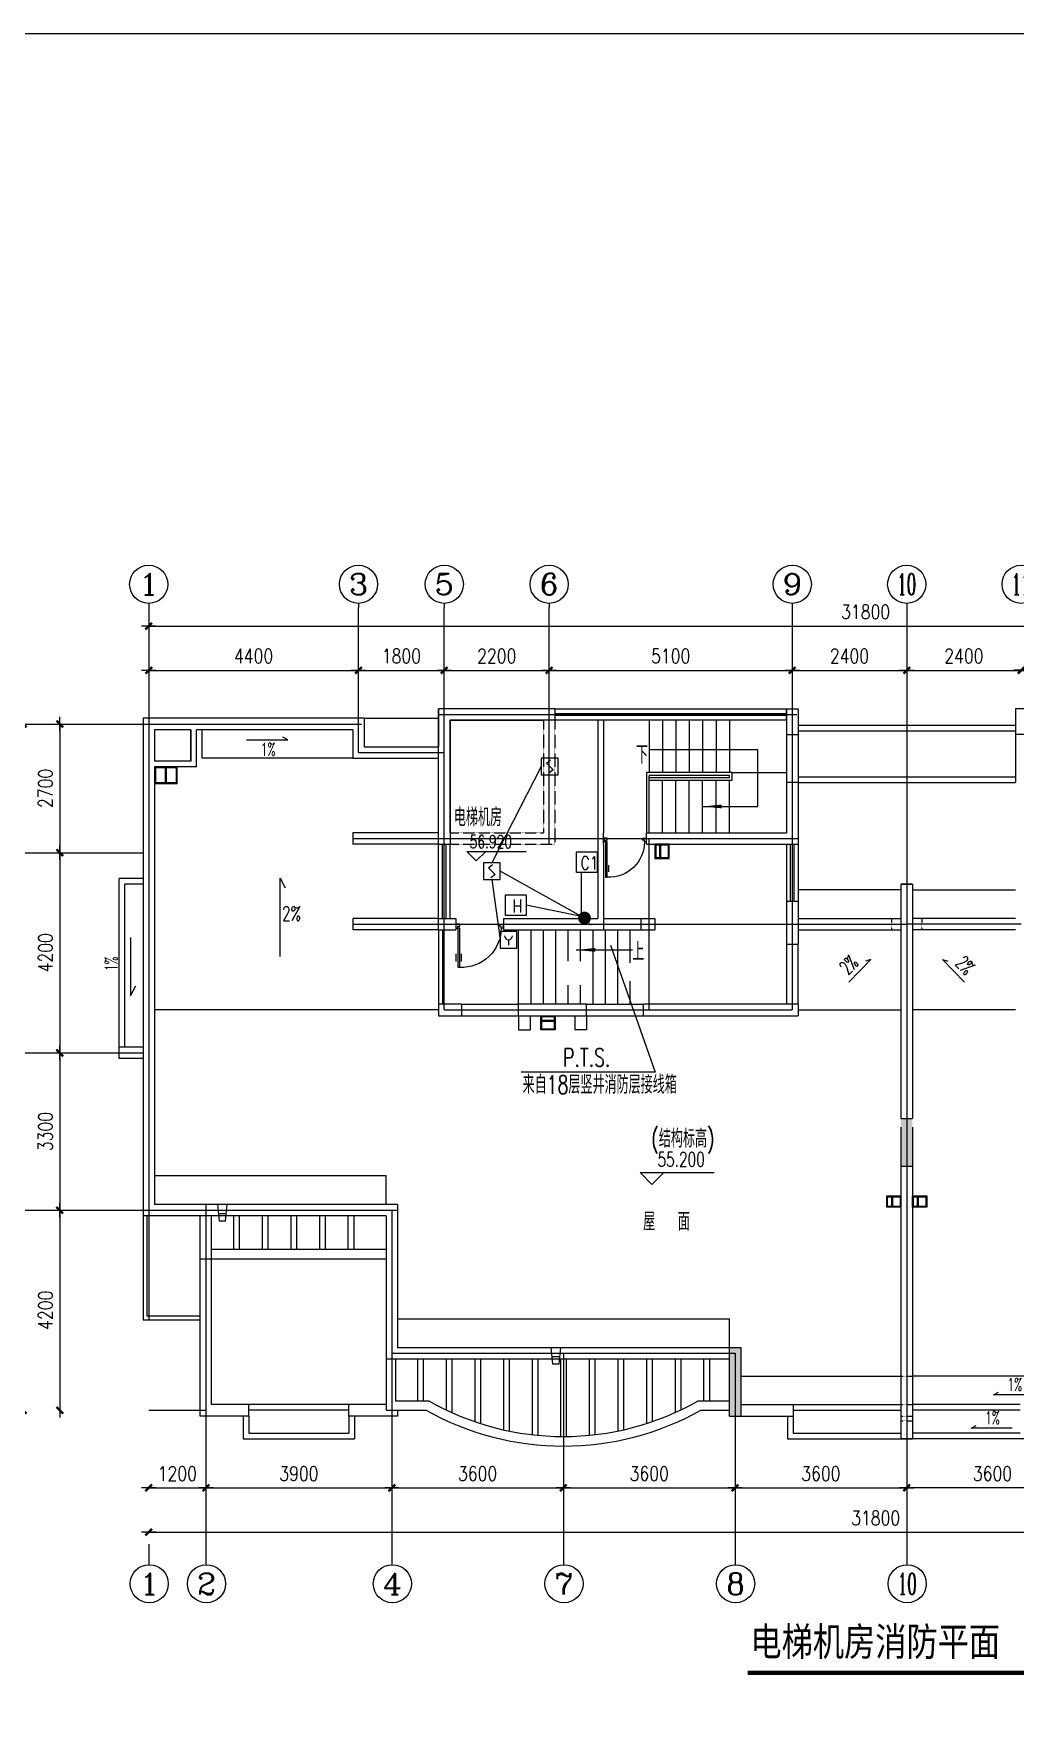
# Model space of a CAD drawing. Extents: x -170759 to 304867, y -311201 to 112352.
# Drawn here: x 200790 to 221385, y -50462 to -15197 of the extents above; entities that cross this region are included whole.
import ezdxf
from ezdxf.enums import TextEntityAlignment as Align

# ---------------------------------------------------------------- set-up
doc = ezdxf.new("R2010")
doc.units = 0
doc.linetypes.add('DASH', pattern=[0.35, 0.25, -0.1])
doc.linetypes.add('DOTE', pattern=[2.42, 2, -0.2, 0.02, -0.2])
doc.layers.get('0').update_dxf_attribs({"linetype": 'CONTINUOUS'})
doc.layers.get('DEFPOINTS').update_dxf_attribs({"linetype": 'CONTINUOUS'})
for name, color, linetype in [('AXIS', 3, 'CONTINUOUS'), ('AXIS_TEXT', 7, 'CONTINUOUS'), ('DOOR', 2, 'CONTINUOUS'), ('DOTE', 251, 'CONTINUOUS'), ('PUB_DIM1', 3, 'CONTINUOUS'), ('STAIR', 2, 'CONTINUOUS'), ('TEX', 7, 'CONTINUOUS'), ('TEXT', 6, 'CONTINUOUS'), ('WALL', 7, 'CONTINUOUS'), ('WINDOW', 151, 'CONTINUOUS'), ('WINDOW_TEXT', 7, 'CONTINUOUS'), ('WZ', 3, 'CONTINUOUS'), ('图层1', 1, 'CONTINUOUS'), ('柱子', 170, 'CONTINUOUS')]:
    doc.layers.add(name, color=color, linetype=linetype)
doc.styles.add('COMPLEX', font='COMPLEX')
doc.styles.add('DIM_FONT', font='SIMPLEX.shx', dxfattribs={"width": 0.8})
doc.styles.add('HZFS', font='txt.shx', dxfattribs={"width": 0.8, "bigfont": 'msi_fsx.shx'})
doc.styles.add('HZS', font='txt', dxfattribs={"width": 0.7, "bigfont": 'HZS'})
doc.styles.add('HZTXT', font='txt.shx', dxfattribs={"width": 0.8, "bigfont": 'hztxt.shx'})
doc.styles.add('HZXXX', font='romans', dxfattribs={"width": 0.7, "bigfont": 'hzs'})
doc.styles.add('SIMPLEX', font='SIMPLEX.SHX')
doc.styles.add('SONG', font='SimSun.ttf', dxfattribs={"height": 600})
doc.dimstyles.new('AXIS', dxfattribs={"dimtxt": 300, "dimasz": 1, "dimexe": 250, "dimexo": 300, "dimgap": 150, "dimtad": 1, "dimdec": 0, "dimdsep": 46, "dimtxsty": 'DIM_FONT', "dimblk": '_DIMX', "dimblk1": '_DIMX', "dimblk2": '_DIMX', "dimcen": 2.5, "dimse1": 1, "dimse2": 1, "dimclrd": 3, "dimclre": 3, "dimclrt": 7, "dimadec": 0, "dimazin": 0, "dimtfac": 1, "dimtdec": 0, "dimtix": 1, "dimtmove": 2, "dimatfit": 3, "dimldrblk": '_DIMX', "dimfxl": 0, "dimtolj": 1, "dimtzin": 0, "dimarcsym": 0})

# ---------------------------------------------------------------- blocks, each defined once
blk = doc.blocks.new('_DIMX')
blk.add_line((-150, 0), (150, 0))
at = {"const_width": 50}
blk.add_lwpolyline([(-70, -70), (70, 70)], dxfattribs=at)
blk = doc.blocks.new('*D296')
at = {"layer": 'AXIS', "color": 3, "lineweight": -2}
blk.add_line((200573, -29684), (200573, -44082), dxfattribs=at)
at = {"layer": 'DEFPOINTS', "color": 0}
for p in [(202287, -29683), (200573, -44083), (202287, -44083)]:
    blk.add_point(p, dxfattribs=at)
at = {"layer": 'AXIS', "color": 3, "lineweight": -2}
for p, rotation in [((200573, -29683), 90), ((200573, -44083), 270)]:
    blk.add_blockref('_DIMX', p, dxfattribs=dict(at, rotation=rotation))
at = {"layer": 'AXIS', "color": 7, "insert": (200273, -36883), "char_height": 300, "attachment_point": 5, "rotation": 90, "style": 'DIM_FONT'}
blk.add_mtext('\\A1;14400', dxfattribs=at)
blk = doc.blocks.new('*D297')
at = {"layer": 'AXIS', "color": 3, "lineweight": -2}
blk.add_line((201339, -29684), (201339, -32382), dxfattribs=at)
at = {"layer": 'DEFPOINTS', "color": 0}
for p in [(203205, -29683), (201339, -32383), (203205, -32383)]:
    blk.add_point(p, dxfattribs=at)
at = {"layer": 'AXIS', "color": 3, "lineweight": -2}
for p, rotation in [((201339, -29683), 90), ((201339, -32383), 270)]:
    blk.add_blockref('_DIMX', p, dxfattribs=dict(at, rotation=rotation))
at = {"layer": 'AXIS', "color": 7, "insert": (201039, -31033), "char_height": 300, "attachment_point": 5, "rotation": 90, "style": 'DIM_FONT'}
blk.add_mtext('\\A1;2700', dxfattribs=at)
blk = doc.blocks.new('*D227')
at = {"layer": 'AXIS', "color": 3, "lineweight": -2}
blk.add_line((201339, -39884), (201339, -44082), dxfattribs=at)
at = {"layer": 'DEFPOINTS', "color": 0}
for p in [(203205, -39883), (201339, -44083), (203205, -44083)]:
    blk.add_point(p, dxfattribs=at)
at = {"layer": 'AXIS', "color": 3, "lineweight": -2}
for p, rotation in [((201339, -39883), 90), ((201339, -44083), 270)]:
    blk.add_blockref('_DIMX', p, dxfattribs=dict(at, rotation=rotation))
at = {"layer": 'AXIS', "color": 7, "insert": (201039, -41983), "char_height": 300, "attachment_point": 5, "rotation": 90, "style": 'DIM_FONT'}
blk.add_mtext('\\A1;4200', dxfattribs=at)
blk = doc.blocks.new('_AXISO')
blk.add_circle((0, 0), 0.5)
at = {"layer": 'AXIS_TEXT', "style": 'COMPLEX', "width": 1.041667}
blk.add_attdef('A', text='', height=0.56, dxfattribs=at).set_placement((-0.25, -0.28), (0.25, -0.28), align=Align.FIT)
blk = doc.blocks.new('*D229')
at = {"layer": 'AXIS', "color": 3, "lineweight": -2}
blk.add_line((201339, -36584), (201339, -39882), dxfattribs=at)
at = {"layer": 'DEFPOINTS', "color": 0}
for p in [(203205, -36583), (201339, -39883), (203205, -39883)]:
    blk.add_point(p, dxfattribs=at)
at = {"layer": 'AXIS', "color": 3, "lineweight": -2}
for p, rotation in [((201339, -36583), 90), ((201339, -39883), 270)]:
    blk.add_blockref('_DIMX', p, dxfattribs=dict(at, rotation=rotation))
at = {"layer": 'AXIS', "color": 7, "insert": (201039, -38233), "char_height": 300, "attachment_point": 5, "rotation": 90, "style": 'DIM_FONT'}
blk.add_mtext('\\A1;3300', dxfattribs=at)
blk = doc.blocks.new('*D230')
at = {"layer": 'AXIS', "color": 3, "lineweight": -2}
blk.add_line((201339, -32384), (201339, -36582), dxfattribs=at)
at = {"layer": 'DEFPOINTS', "color": 0}
for p in [(203205, -32383), (201339, -36583), (203205, -36583)]:
    blk.add_point(p, dxfattribs=at)
at = {"layer": 'AXIS', "color": 3, "lineweight": -2}
for p, rotation in [((201339, -32383), 90), ((201339, -36583), 270)]:
    blk.add_blockref('_DIMX', p, dxfattribs=dict(at, rotation=rotation))
at = {"layer": 'AXIS', "color": 7, "insert": (201039, -34483), "char_height": 300, "attachment_point": 5, "rotation": 90, "style": 'DIM_FONT'}
blk.add_mtext('\\A1;4200', dxfattribs=at)
blk = doc.blocks.new('*D244')
at = {"layer": 'AXIS', "color": 3, "lineweight": -2}
blk.add_line((222704, -45709), (219106, -45709), dxfattribs=at)
at = {"layer": 'DEFPOINTS', "color": 0}
for p in [(219105, -44848), (222705, -44848), (219105, -45709)]:
    blk.add_point(p, dxfattribs=at)
at = {"layer": 'AXIS', "color": 3, "lineweight": -2, "rotation": 180}
blk.add_blockref('_DIMX', (219105, -45709), dxfattribs=at)
at = {"layer": 'AXIS', "color": 3, "lineweight": -2}
blk.add_blockref('_DIMX', (222705, -45709), dxfattribs=at)
at = {"layer": 'AXIS', "color": 7, "insert": (220905, -45409), "char_height": 300, "attachment_point": 5, "style": 'DIM_FONT'}
blk.add_mtext('\\A1;3600', dxfattribs=at)
blk = doc.blocks.new('M_A23MCU')
for p, q in [((-0.489, 0.782), (-0.489, 0.624)), ((-0.454, 0.081), (-0.454, 0.905)), ((-0.454, 0.905), (-0.413, 0.905)), ((-0.413, 0.905), (-0.413, 0.081)), ((-0.378, 0.782), (-0.378, 0.624)), ((-0.495, -0.002), (-0.495, 0.081)), ((-0.495, 0.081), (-0.454, 0.081)), ((-0.413, 0.081), (-0.454, 0.081)), ((-0.454, 0.081), (-0.454, 0.039)), ((-0.454, 0.039), (-0.413, 0.039)), ((-0.413, 0.039), (-0.413, -0.002)), ((0.412, 0.039), (0.412, -0.002)), ((0.453, 0.039), (0.412, 0.039)), ((0.453, 0.081), (0.453, 0.039)), ((0.494, 0.081), (0.453, 0.081)), ((0.494, -0.002), (0.494, 0.081)), ((-0.413, -0.002), (-0.495, -0.002)), ((-0.495, -0.002), (-0.495, -0.002)), ((0.412, -0.002), (0.494, -0.002)), ((0.494, -0.002), (0.494, -0.002))]:
    blk.add_line(p, q)
blk.add_arc((-0.372, 0.082), 0.825, 359.9283, 92.866)
blk = doc.blocks.new('_LINKPT1')
blk.add_line((0, 0), (0, 0))
blk = doc.blocks.new('_ARROW')
blk.add_solid([(0, 0), (-1, 0.1), (-1, -0.1)])
blk = doc.blocks.new('M_I14YDH')
for p, q in [((0.5, 0.5), (-0.5, 0.5)), ((-0.5, 0.5), (-0.5, -0.5)), ((-0.2, 0.2), (0.05, 0.4)), ((0, 0), (-0.2, 0.2)), ((0, 0), (0.2, -0.2)), ((0.5, -0.5), (0.5, 0.5)), ((-0.5, -0.5), (0.5, -0.5)), ((0.2, -0.2), (-0.05, -0.4))]:
    blk.add_line(p, q)
for p in [(-0.5, 0), (0, 0.5), (0.5, 0), (0, -0.5)]:
    blk.add_blockref('_LINKPT1', p)
at = {"width": 0.8, "flags": 9}
blk.add_attdef('A', (0, 0), '', height=0.00002, dxfattribs=at)
blk = doc.blocks.new('_WBLK')
for p, q in [((-0.5, 0.5), (0.5, 0.5)), ((0.5, 0.167), (-0.5, 0.167)), ((0.5, -0.167), (-0.5, -0.167)), ((-0.5, -0.5), (0.5, -0.5))]:
    blk.add_line(p, q)
at = {"layer": 'WINDOW_TEXT', "style": 'SIMPLEX', "flags": 9}
blk.add_attdef('A', text='', height=1, dxfattribs=at).set_placement((0, 1.5), align=Align.MIDDLE)
blk = doc.blocks.new('*D258')
at = {"layer": 'AXIS', "color": 3, "lineweight": -2}
blk.add_line((226604, -28556), (221506, -28556), dxfattribs=at)
at = {"layer": 'DEFPOINTS', "color": 0}
for p in [(221505, -28556), (221505, -29483), (226605, -29556)]:
    blk.add_point(p, dxfattribs=at)
at = {"layer": 'AXIS', "color": 3, "lineweight": -2, "rotation": 180}
blk.add_blockref('_DIMX', (221505, -28556), dxfattribs=at)
at = {"layer": 'AXIS', "color": 3, "lineweight": -2}
blk.add_blockref('_DIMX', (226605, -28556), dxfattribs=at)
at = {"layer": 'AXIS', "color": 7, "insert": (224055, -28256), "char_height": 300, "attachment_point": 5, "style": 'DIM_FONT'}
blk.add_mtext('\\A1;5100', dxfattribs=at)

msp = doc.modelspace()

# ---------------------------------------------------------------- hatches: boundary and pattern name
at = {"layer": '柱子'}
h = msp.add_hatch(color=253, dxfattribs=at)
h.paths.add_polyline_path([(219225.04359, -37962.51152), (219105.04359, -37962.51152), (219105.04359, -38082.51152), (219225.04359, -38082.51152)])
h.paths.add_polyline_path([(219105.04359, -37962.51152), (218985.04359, -37962.51152), (218985.04359, -38082.51152), (219105.04359, -38082.51152)])
h.paths.add_polyline_path([(219105.04359, -38082.51152), (218985.04359, -38082.51152), (218985.04359, -38092.89601), (218985.04359, -38962.51152), (219105.04359, -38962.51152)])
h.paths.add_polyline_path([(219225.04359, -38142.51152), (219225.04359, -38082.51152), (219105.04359, -38082.51152), (219105.04359, -38962.51152), (219225.04359, -38962.51152)])

# ---------------------------------------------------------------- linework, layer by layer
at = {"color": 2}
for p, q in [((203556.55023, -30912.51152), (203556.55023, -30602.51132)), ((203576.55023, -30912.51152), (203576.55023, -30602.51132)), ((213925.04359, -32482.51152), (213925.04359, -32222.51152)), ((213945.04359, -32482.51152), (213945.04359, -32222.51152)), ((211710.9451, -35902.51152), (211450.9451, -35902.51152)), ((211710.9451, -35902.51152), (211450.9451, -35902.51152)), ((211710.9451, -35922.51152), (211450.9451, -35922.51152)), ((218785.04359, -39602.51152), (218785.04359, -39802.51152)), ((218805.04359, -39602.51152), (218805.04359, -39802.51152)), ((219325.04359, -39602.51152), (219325.04359, -39802.51152)), ((219345.04359, -39602.51152), (219345.04359, -39802.51152))]:
    msp.add_line(p, q, dxfattribs=at)
msp.add_lwpolyline([(175259.44966, -15197.21414), (273766.84157, -15197.21414), (273766.84157, -84751.63844), (175259.44966, -84751.63844)], close=True)
for points in [[(203805.04359, -30582.51132), (203325.04359, -30582.51132), (203325.04359, -30932.51152), (203805.04359, -30932.51152)], [(203785.04359, -30602.51132), (203345.04359, -30602.51132), (203345.04359, -30912.51152), (203785.04359, -30912.51152)], [(214125.04359, -32202.51152), (213825.04359, -32202.51152), (213825.04359, -32502.51152), (214125.04359, -32502.51152)], [(214105.04359, -32222.51152), (213845.04359, -32222.51152), (213845.04359, -32482.51152), (214105.04359, -32482.51152)], [(211430.9451, -36102.51152), (211430.9451, -35802.51152), (211730.9451, -35802.51152), (211730.9451, -36102.51152)], [(211450.9451, -36082.51152), (211450.9451, -35822.51152), (211710.9451, -35822.51152), (211710.9451, -36082.51152)], [(218985.04359, -39822.51152), (218685.04359, -39822.51152), (218685.04359, -39582.51152), (218985.04359, -39582.51152)], [(218965.04359, -39802.51152), (218705.04359, -39802.51152), (218705.04359, -39602.51152), (218965.04359, -39602.51152)], [(219525.04359, -39822.51152), (219225.04359, -39822.51152), (219225.04359, -39582.51152), (219525.04359, -39582.51152)], [(219505.04359, -39802.51152), (219245.04359, -39802.51152), (219245.04359, -39602.51152), (219505.04359, -39602.51152)]]:
    msp.add_lwpolyline(points, close=True, dxfattribs=at)
at = {"layer": 'AXIS'}
for p, q in [((203205.04359, -27150.98925), (203205.04359, -27241.42852)), ((207605.04359, -27150.98925), (207605.04359, -27241.42852)), ((209405.04359, -27150.98925), (209405.04359, -27241.42852)), ((211605.04359, -27150.98925), (211605.04359, -27241.42852)), ((216705.04359, -27150.98925), (216705.04359, -27241.42852)), ((219105.04359, -27150.98925), (219105.04359, -27241.42852)), ((203205.04359, -46889.79931), (203205.04359, -47320.91867)), ((204405.04359, -46889.79931), (204405.04359, -47320.91867)), ((208305.04359, -46889.79931), (208305.04359, -47320.91867)), ((211905.04359, -46889.79931), (211905.04359, -47320.91867)), ((215505.04359, -46889.79931), (215505.04359, -47320.91867)), ((219105.04359, -46889.79931), (219105.04359, -47320.91867))]:
    msp.add_line(p, q, dxfattribs=at)
at = {"layer": 'DOOR'}
for p, q in [((207725.04359, -29562.51152), (209285.04359, -29562.51152)), ((209285.04359, -31962.51152), (207485.04359, -31962.51152)), ((207485.04359, -31962.51152), (207485.04359, -32202.51152)), ((209285.04359, -32202.51152), (207485.04359, -32202.51152)), ((209285.04359, -33762.51152), (207485.04359, -33762.51152)), ((207485.04359, -33762.51152), (207485.04359, -34002.51152)), ((209285.04359, -34002.51152), (207485.04359, -34002.51152)), ((209285.04359, -34002.51152), (209285.04359, -35562.51152)), ((209365.04359, -34002.51152), (209365.04359, -35562.51152)), ((209765.04359, -35562.51152), (210965.04359, -35562.51152)), ((212385.04359, -35562.51152), (213585.04359, -35562.51152)), ((209765.04359, -35802.51152), (210965.04359, -35802.51152)), ((210965.04359, -35802.51152), (210965.04359, -36102.51152)), ((211205.04359, -35802.51152), (211205.04359, -36102.51152)), ((212145.04359, -35802.51152), (212145.04359, -36102.51152)), ((212385.04359, -35802.51152), (212385.04359, -36102.51152)), ((212385.04359, -35802.51152), (213585.04359, -35802.51152)), ((210965.04359, -36102.51152), (211205.04359, -36102.51152)), ((212385.04359, -36102.51152), (212145.04359, -36102.51152)), ((203085.04359, -36462.51152), (202585.04359, -36462.51152)), ((202585.04359, -36702.51152), (202585.04359, -36462.51152)), ((203085.04359, -36702.51152), (202585.04359, -36702.51152)), ((203085.04359, -40002.51152), (203085.04359, -42182.51152)), ((203165.04359, -40002.51152), (203165.04359, -42102.51152)), ((204985.04359, -40002.51152), (204985.04359, -40702.51152)), ((205105.04359, -40002.51152), (205105.04359, -40702.51152)), ((205585.04359, -40002.51152), (205585.04359, -40702.51152)), ((205705.04359, -40002.51152), (205705.04359, -40702.51152)), ((206185.04359, -40002.51152), (206185.04359, -40702.51152)), ((206305.04359, -40002.51152), (206305.04359, -40702.51152)), ((206785.04359, -40002.51152), (206785.04359, -40702.51152)), ((206905.04359, -40002.51152), (206905.04359, -40702.51152)), ((207385.04359, -40002.51152), (207385.04359, -40702.51152)), ((207505.04359, -40002.51152), (207505.04359, -40702.51152)), ((204285.04359, -44202.51152), (204285.04359, -40902.51152)), ((204525.04359, -40702.51152), (208185.04359, -40702.51152)), ((204525.04359, -43962.51152), (204525.04359, -40902.51152)), ((204525.04359, -40902.51152), (208185.04359, -40902.51152)), ((203085.04359, -42182.51152), (204285.04359, -42182.51152)), ((203165.04359, -42102.51152), (204285.04359, -42102.51152)), ((208185.04359, -43002.51152), (208185.04359, -44082.51152)), ((208385.04359, -43002.51152), (208385.04359, -43882.51152)), ((208845.04359, -43002.51152), (208845.04359, -43882.51152)), ((208965.04359, -43002.51152), (208965.04359, -43882.51152)), ((209445.04359, -43002.51152), (209445.04359, -44074.83887)), ((209565.04359, -43002.51152), (209565.04359, -44130.49369)), ((210045.04359, -43002.51152), (210045.04359, -44320.76431)), ((210165.04359, -43002.51152), (210165.04359, -44360.66968)), ((210645.04359, -43002.51152), (210645.04359, -44491.62082)), ((210765.04359, -43002.51152), (210765.04359, -44517.44291)), ((211245.04359, -43002.51152), (211245.04359, -44594.20318)), ((211365.04359, -43002.51152), (211365.04359, -44606.89569)), ((211845.04359, -43002.51152), (211845.04359, -44632.19598)), ((211965.04359, -43002.51152), (211965.04359, -44632.19598)), ((212445.04359, -43002.51152), (212445.04359, -44606.89569)), ((212565.04359, -43002.51152), (212565.04359, -44594.20318)), ((213045.04359, -43002.51152), (213045.04359, -44517.44291)), ((213165.04359, -43002.51152), (213165.04359, -44491.62082)), ((213645.04359, -43002.51152), (213645.04359, -44360.66968)), ((213765.04359, -43002.51152), (213765.04359, -44320.76431)), ((214245.04359, -43002.51152), (214245.04359, -44130.49369)), ((214365.04359, -43002.51152), (214365.04359, -44074.83887)), ((214845.04359, -43002.51152), (214845.04359, -43882.51152)), ((214965.04359, -43002.51152), (214965.04359, -43882.51152)), ((208185.04359, -43962.51152), (204525.04359, -43962.51152)), ((205305.04359, -44202.51152), (205305.04359, -43962.51152)), ((207405.04359, -44202.51152), (207405.04359, -43962.51152)), ((208385.04359, -43882.51152), (209077.60658, -43882.51152)), ((214732.48059, -43882.51152), (215385.04359, -43882.51152)), ((205305.04359, -44202.51152), (204285.04359, -44202.51152)), ((207405.04359, -44082.51152), (205305.04359, -44082.51152)), ((208425.04359, -44202.51152), (207405.04359, -44202.51152)), ((208185.04359, -44082.51152), (209025.04359, -44082.51152)), ((208425.04359, -44082.51152), (208425.04359, -44202.51152)), ((214785.04359, -44082.51152), (215385.04359, -44082.51152))]:
    msp.add_line(p, q, dxfattribs=at)
at = {"layer": 'DOOR', "linetype": 'DASH', "ltscale": 0.3}
for p, q in [((218785.04359, -33762.51152), (218785.04359, -34002.51152)), ((219425.04359, -33762.51152), (219425.04359, -34002.51152)), ((218985.04359, -43362.51152), (219225.04359, -43362.51152)), ((218985.04359, -43962.51152), (219225.04359, -43962.51152)), ((218985.04359, -44202.51152), (219225.04359, -44202.51152)), ((218985.04359, -44302.51152), (219225.04359, -44302.51152))]:
    msp.add_line(p, q, dxfattribs=at)
at = {"layer": 'DOOR'}
for radius, start, end in [(5704.6, 240.287933734, 299.712066266), (5904.6, 240.806848949, 299.193151051)]:
    msp.add_arc((211905.04359, -38927.91152), radius, start, end, dxfattribs=at)
at = {"layer": 'DOTE', "linetype": 'DOTE', "ltscale": 0.5}
for p, q in [((203205.04359, -27241.42852), (203205.04359, -42182.51152)), ((207605.04359, -30282.51152), (207605.04359, -27241.42852)), ((209405.04359, -35682.51152), (209405.04359, -27241.42852)), ((211605.04359, -32202.51152), (211605.04359, -27241.42852)), ((216705.04359, -27241.42852), (216705.04359, -35682.51152)), ((219105.04359, -27241.42852), (219105.04359, -47103.12223)), ((209305.04359, -29482.51152), (216803.04359, -29482.51152)), ((199645.49859, -29682.51152), (207665.04359, -29682.51152)), ((203205.04359, -29682.51152), (207665.04359, -29682.51152)), ((207605.04359, -30282.51152), (209405.04359, -30282.51152)), ((207485.04359, -32082.51152), (216825.04359, -32082.51152)), ((213705.04359, -35682.51152), (213705.04359, -32082.51152)), ((199645.49859, -32382.51152), (203085.04359, -32382.51152)), ((207485.04359, -33882.51152), (219105.04359, -33882.51152)), ((221505.04359, -33882.51152), (219105.04359, -33882.51152)), ((209405.04359, -35682.51152), (216705.04359, -35682.51152)), ((199645.49859, -36582.51152), (203085.04359, -36582.51152)), ((204405.04359, -39762.51152), (204405.04359, -47103.12223)), ((199645.49859, -39882.51152), (208425.04359, -39882.51152)), ((203205.04359, -39882.51152), (208425.04359, -39882.51152)), ((208305.04359, -39882.51152), (208305.04359, -47103.12223)), ((208305.04359, -42882.51152), (215505.04359, -42882.51152)), ((211905.04359, -42882.51152), (211905.04359, -47103.12223)), ((215505.04359, -42882.51152), (215505.04359, -47103.12223)), ((203205.04359, -44082.51152), (204405.04359, -44082.51152))]:
    msp.add_line(p, q, dxfattribs=at)
at = {"layer": 'PUB_DIM1'}
for points in [[(214824.99646, -31412.51152), (215981.84075, -31412.51152), (215981.84075, -30226.40967), (213697.81655, -30226.40967)], [(212171.12819, -34422.73028), (213354.85971, -34422.73028)]]:
    msp.add_lwpolyline(points, dxfattribs=at)
at = {"layer": 'STAIR', "linetype": 'DASH'}
for p, q in [((211485.04359, -29602.51152), (211485.04359, -31962.51152)), ((211725.04359, -29602.51152), (211725.04359, -32202.51152)), ((209525.04359, -31962.51152), (211485.04359, -31962.51152)), ((209525.04359, -32202.51152), (211725.04359, -32202.51152))]:
    msp.add_line(p, q, dxfattribs=at)
at = {"layer": 'STAIR'}
for p, q in [((215384.99646, -29602.51152), (213424.99646, -29602.51152)), ((213704.99646, -29602.51152), (213704.99646, -30702.51152)), ((213984.99646, -29602.51152), (213984.99646, -30702.51152)), ((214264.99646, -29602.51152), (214264.99646, -30702.51152)), ((214544.99646, -29602.51152), (214544.99646, -30702.51152)), ((214824.99646, -29602.51152), (214824.99646, -30702.51152)), ((215104.99646, -29602.51152), (215104.99646, -30702.51152)), ((215384.99646, -29602.51152), (215384.99646, -30702.51152)), ((213644.99646, -30702.51152), (213644.99646, -31962.51152)), ((215444.99646, -30702.51152), (213644.99646, -30702.51152)), ((213704.99646, -31962.51152), (213704.99646, -30762.51152)), ((215384.99646, -30762.51152), (213704.99646, -30762.51152)), ((213704.99646, -30802.51152), (215384.99646, -30802.51152)), ((213704.99646, -31962.51152), (213704.99646, -30862.51152)), ((213704.99646, -30862.51152), (215444.99646, -30862.51152)), ((213984.99646, -31962.51152), (213984.99646, -30862.51152)), ((214264.99646, -31962.51152), (214264.99646, -30862.51152)), ((214544.99646, -31962.51152), (214544.99646, -30862.51152)), ((214824.99646, -31962.51152), (214824.99646, -30862.51152)), ((215104.99646, -31962.51152), (215104.99646, -30862.51152)), ((215384.99646, -30802.51152), (215384.99646, -30762.51152)), ((215384.99646, -31962.51152), (215384.99646, -30862.51152)), ((215444.99646, -30862.51152), (215444.99646, -30702.51152)), ((215444.99646, -30702.51152), (216585.04359, -30702.51152)), ((213724.99646, -31962.51152), (215384.99646, -31962.51152)), ((212745.04359, -33762.51152), (213525.04359, -33762.51152)), ((210965.04359, -35562.51152), (210965.04359, -34002.51152)), ((211225.04359, -35562.51152), (211225.04359, -34002.51152)), ((211485.04359, -35562.51152), (211485.04359, -34002.51152)), ((211745.04359, -35562.51152), (211745.04359, -34002.51152)), ((212005.04359, -34661.10254), (212005.04359, -34002.51152)), ((212265.04359, -34661.10254), (212265.04359, -34002.51152)), ((212525.04359, -35562.51152), (212525.04359, -34002.51152)), ((212690.9451, -34002.51152), (213525.04359, -34002.51152)), ((212785.04359, -35562.51152), (212785.04359, -34002.51152)), ((213045.04359, -35562.51152), (213045.04359, -34002.51152)), ((213305.04359, -34691.8461), (213305.04359, -34002.51152)), ((212005.04359, -35562.51152), (212005.04359, -35160.05637)), ((212265.04359, -35562.51152), (212265.04359, -35160.05637)), ((213305.04359, -35562.51152), (213305.04359, -35076.66336))]:
    msp.add_line(p, q, dxfattribs=at)
at = {"layer": 'TEX', "color": 3}
for points in [[(205257.00288, -30014.71984), (206119.77059, -30014.71984), (206016.76604, -29959.21283)], [(205959.21409, -34562.96129), (205959.21409, -32914.90139), (206070.22811, -33120.9105)], [(202821.83435, -34159.60375), (202821.83435, -35384.5599), (202932.84838, -35178.55079)], [(217893.35308, -35095.935), (218355.79396, -34624.56106), (218244.03576, -34659.21753)], [(220316.73409, -35095.935), (219854.29321, -34624.56106), (219966.05141, -34659.21753)], [(221787.96977, -43757.88459), (220925.20206, -43757.88459), (221028.20661, -43702.37758)], [(221319.00217, -44456.06393), (220456.23446, -44456.06393), (220559.23901, -44400.55692)]]:
    msp.add_lwpolyline(points, dxfattribs=at)
at = {"layer": 'TEXT', "color": 3}
for points in [[(210275.89728, -32354.39716), (210075.89728, -32554.47607), (209875.89728, -32354.39716), (211122.04618, -32354.39716)], [(214011.07124, -39092.55804), (213761.07124, -39342.65668), (213511.07124, -39092.55804), (215068.75737, -39092.55804)]]:
    msp.add_lwpolyline(points, dxfattribs=at)
at = {"layer": 'TEXT', "color": 3, "const_width": 96}
msp.add_lwpolyline([(215769.97306, -49590.01533), (223256.50144, -49590.01533)], dxfattribs=at)
at = {"layer": 'WALL'}
for p, q in [((203085.04359, -29562.51152), (203085.04359, -40002.51152)), ((207725.04359, -29562.51152), (203085.04359, -29562.51152)), ((207725.04359, -29562.51152), (207725.04359, -30162.51152)), ((209285.04359, -32202.51152), (209285.04359, -29362.51152)), ((211725.04359, -29362.51152), (209285.04359, -29362.51152)), ((209285.04359, -30162.51152), (209285.04359, -29362.51152)), ((209525.04359, -31962.51152), (209525.04359, -29602.51152)), ((209525.04359, -29602.51152), (209525.04359, -32202.51152)), ((209525.04359, -29602.51152), (211485.04359, -29602.51152)), ((211725.04359, -29602.51152), (209525.04359, -29602.51152)), ((211725.04359, -29362.51152), (211725.04359, -29602.51152)), ((212625.04359, -29602.51152), (212625.04359, -33762.51152)), ((212745.04359, -29602.51152), (212745.04359, -31962.51152)), ((216585.04359, -29362.51152), (216825.04359, -29362.51152)), ((216585.04359, -29362.51152), (216585.04359, -29902.51152)), ((216585.04359, -29602.51152, 19600), (216585.04359, -29362.51152, 19600)), ((216585.04359, -29602.51152), (216585.04359, -29602.51152)), ((216825.04359, -29362.51152), (216825.04359, -29902.51152)), ((221625.04359, -29362.51152), (221385.04359, -29362.51152)), ((221385.04359, -29362.51152), (221385.04359, -29902.51152)), ((204085.04359, -29802.51152), (203325.04359, -29802.51152)), ((203325.04359, -29802.51152), (203325.04359, -30462.51152)), ((203605.04359, -29802.51152), (203325.04359, -29802.51152)), ((204085.04359, -30462.51152), (204085.04359, -29802.51132)), ((204085.04359, -29802.51152), (204085.04359, -30462.51152)), ((204205.04359, -30582.51152), (204205.04359, -29802.51132)), ((207485.04359, -29802.51152), (204205.04359, -29802.51152)), ((207485.04359, -29802.51152), (207485.04359, -30402.51152)), ((216585.04359, -29902.51152), (216825.04359, -29902.51152)), ((216585.04359, -29902.51152), (216585.04359, -30902.51152)), ((216825.04359, -29902.51152), (216825.04359, -30902.51152)), ((221385.04359, -29902.51152), (221385.04359, -30902.51152)), ((221625.04359, -29902.51152), (221385.04359, -29902.51152)), ((207725.04359, -30162.51152), (209285.04359, -30162.51152)), ((207725.04359, -30162.51152), (207725.04359, -30162.51152)), ((204085.04359, -30462.51152), (203325.04359, -30462.51152)), ((203325.04359, -30582.51152), (203325.04359, -39762.51152)), ((204205.04359, -30582.51152), (203325.04359, -30582.51152)), ((207485.04359, -30402.51152), (209285.04359, -30402.51152)), ((216585.04359, -30902.51152), (216585.04359, -31962.51152)), ((216585.04359, -30902.51152), (216825.04359, -30902.51152)), ((216825.04359, -30902.51152), (216825.04359, -32202.51152)), ((212745.04359, -32202.51152), (212745.04359, -31962.51152)), ((213645.04359, -31962.51152), (216585.04359, -31962.51152)), ((213645.04359, -32202.51152), (213645.04359, -31962.51152)), ((209285.04359, -32202.51152), (209525.04359, -32202.51152)), ((212745.04359, -32202.51152), (212745.04359, -34002.51152)), ((213645.04359, -32202.51152), (216585.04359, -32202.51152)), ((216585.04359, -32202.51152), (216825.04359, -32202.51152)), ((216585.04359, -32202.51152), (216585.04359, -32202.51152)), ((218985.04359, -33042.51152), (218985.04359, -37962.51152)), ((218985.04359, -33042.51152), (219225.04359, -33042.51152)), ((219225.04359, -33042.51152), (218985.04359, -33042.51152)), ((219225.04359, -33042.51152), (219225.04359, -37962.51152)), ((216585.04359, -33402.51152), (216585.04359, -34302.51152)), ((216585.04359, -33402.51152), (216825.04359, -33402.51152)), ((216585.04359, -33402.51152), (216825.04359, -33402.51152)), ((216825.04359, -33402.51152), (216825.04359, -34302.51152)), ((209285.04359, -34002.51152), (209285.04359, -33762.51152)), ((209285.04359, -33762.51152), (209645.04359, -33762.51152)), ((209645.04359, -33762.51152), (209645.04359, -34002.51152)), ((210645.04359, -33762.51152), (210645.04359, -34002.51152)), ((210645.04359, -33762.51152), (212625.04359, -33762.51152)), ((213525.04359, -33762.51152), (213825.04359, -33762.51152)), ((213525.04359, -33762.51152), (213525.04359, -34002.51152)), ((213825.04359, -33762.51152), (213825.04359, -34002.51152)), ((216825.04359, -33762.51152), (218985.04359, -33762.51152)), ((216825.04359, -33762.51152), (216825.04359, -34002.51152)), ((221385.04359, -33762.51152), (219225.04359, -33762.51152)), ((209285.04359, -34002.51152), (209645.04359, -34002.51152)), ((210645.04359, -34002.51152), (212745.04359, -34002.51152)), ((213525.04359, -34002.51152), (213825.04359, -34002.51152)), ((216825.04359, -34002.51152), (218985.04359, -34002.51152)), ((221385.04359, -34002.51152), (219225.04359, -34002.51152)), ((216585.04359, -34302.51152), (216825.04359, -34302.51152)), ((209765.04359, -35562.51152), (209285.04359, -35562.51152)), ((209285.04359, -35562.51152), (209285.04359, -35802.51152)), ((209765.04359, -35562.51152), (209765.04359, -35802.51152)), ((210965.04359, -35802.51152), (210965.04359, -35562.51152)), ((212385.04359, -35562.51152), (210965.04359, -35562.51152)), ((212385.04359, -35802.51152), (212385.04359, -35562.51152)), ((216825.04359, -35562.51152), (213585.04359, -35562.51152)), ((213585.04359, -35802.51152), (213585.04359, -35562.51152)), ((216825.04359, -35562.51152), (216825.04359, -35802.51152)), ((209285.04359, -35802.51152), (209765.04359, -35802.51152)), ((210965.04359, -35802.51152), (211670.9451, -35802.51152)), ((211430.9451, -35802.51152), (212385.04359, -35802.51152)), ((213585.04359, -35802.51152), (216825.04359, -35802.51152)), ((218985.04359, -38142.51152), (218985.04359, -39822.51152)), ((219225.04359, -38142.51152), (219225.04359, -39822.51152)), ((208425.04359, -39762.51152), (203325.04359, -39762.51152)), ((208425.04359, -39762.51152), (208425.04359, -42762.51152)), ((218985.04359, -39822.51152), (218985.04359, -44682.51152)), ((219225.04359, -39822.51152), (219225.04359, -44682.51152)), ((208185.04359, -40002.51152), (203085.04359, -40002.51152)), ((204285.04359, -40902.51152), (204285.04359, -40002.51152)), ((204525.04359, -40902.51152), (204525.04359, -40002.51152)), ((208185.04359, -40002.51152), (208185.04359, -43002.51152)), ((204285.04359, -40902.51152), (204525.04359, -40902.51152)), ((208185.04359, -43002.51152), (215385.04359, -43002.51152)), ((208425.04359, -42762.51152), (215625.04359, -42762.51152)), ((215385.04359, -44202.51152), (215385.04359, -42762.51152)), ((215625.04359, -42762.51152), (215625.04359, -44202.51152)), ((215625.04359, -43962.51152), (216725.04359, -43962.51152)), ((216725.04359, -43962.51152), (218985.04359, -43962.51152)), ((216725.04359, -43962.51152), (216725.04359, -44202.51152)), ((216725.04359, -43982.51152), (216725.04359, -44202.51152)), ((221485.04359, -43962.51152), (219225.04359, -43962.51152)), ((215385.04359, -44202.51152), (216725.04359, -44202.51152)), ((216725.04359, -44082.51152), (218985.04359, -44082.51152)), ((221485.04359, -44082.51152), (219225.04359, -44082.51152)), ((218985.04359, -44682.51152), (219225.04359, -44682.51152)), ((219225.04359, -44682.51152), (218985.04359, -44682.51152)), ((218985.04359, -44682.51152), (219225.04359, -44682.51152)), ((219225.04359, -44682.51152), (218985.04359, -44682.51152))]:
    msp.add_line(p, q, dxfattribs=at)
at = {"layer": 'WALL', "color": 8}
for p, q in [((202585.04359, -35562.51152), (202585.04359, -32922.51152)), ((203085.04359, -32922.51152), (202585.04359, -32922.51152)), ((202705.04359, -36462.51152), (202705.04359, -33042.51152)), ((203085.04359, -33042.51152), (202705.04359, -33042.51152)), ((202585.04359, -36462.51152), (202585.04359, -35562.51152)), ((204687.33726, -40116.27154), (204652.33726, -39762.51152)), ((204817.33726, -40116.27154), (204852.33726, -39762.51152)), ((204826.29075, -39962.51152), (204678.38377, -39962.51152)), ((204817.33726, -40116.27154), (204687.33726, -40116.27154)), ((211682.42277, -43116.27154), (211647.42277, -42762.51152)), ((211821.37626, -42962.51152), (211673.46929, -42962.51152)), ((211812.42277, -43116.27154), (211847.42277, -42762.51152)), ((211812.42277, -43116.27154), (211682.42277, -43116.27154)), ((205185.04359, -44202.51152), (205185.04359, -44682.51152)), ((205305.04359, -44202.51152), (205305.04359, -44562.51152)), ((207405.04359, -44202.51152), (207405.04359, -44562.51152)), ((207525.04359, -44202.51152), (207525.04359, -44682.51152)), ((216605.04359, -44202.51152), (216605.04359, -44682.51152)), ((216725.04359, -44202.51152), (216725.04359, -44562.51152)), ((205185.04359, -44682.51152), (207525.04359, -44682.51152)), ((205305.04359, -44562.51152), (207405.04359, -44562.51152)), ((216605.04359, -44682.51152), (218985.04359, -44682.51152)), ((216725.04359, -44562.51152), (218985.04359, -44562.51152)), ((221485.04359, -44562.51152), (219225.04359, -44562.51152)), ((221605.04359, -44682.51152), (219225.04359, -44682.51152))]:
    msp.add_line(p, q, dxfattribs=at)
at = {"layer": 'WINDOW'}
for p, q in [((211725.04359, -29366.52953), (216585.04359, -29366.52953)), ((211725.04359, -29462.51152), (216585.04359, -29462.51152)), ((216585.04359, -29502.51152, 19600), (211725.04359, -29502.51152, 19600)), ((216585.04359, -29602.51152), (211725.04359, -29602.51152)), ((209285.04359, -33762.51152), (209285.04359, -32202.51152)), ((209365.04359, -33762.51152), (209365.04359, -32202.51152)), ((209445.04359, -33762.51152), (209445.04359, -32202.51152)), ((209525.04359, -33762.51152), (209525.04359, -32202.51152))]:
    msp.add_line(p, q, dxfattribs=at)
at = {"layer": '图层1'}
for p, q in [((211440.75143, -30577.28122, 0), (210400.97778, -32597.8843, 0)), ((212286.64548, -33721.21151), (210575.97778, -32772.8843)), ((210400.97778, -32947.8843, 0), (210576.83881, -34207.55666)), ((212286.71903, -33721.07847), (212286.71903, -32797.52413)), ((212286.64548, -33721.21151), (211122.17904, -33484.37603)), ((210576.83881, -34032.55666), (210576.83881, -34382.55666)), ((210926.83881, -34032.55666), (210576.83881, -34032.55666)), ((210926.83881, -34382.55666), (210926.83881, -34032.55666)), ((210576.83881, -34382.55666), (210926.83881, -34382.55666)), ((210751.83881, -34207.55666), (210751.83881, -34320.81492))]:
    msp.add_line(p, q, dxfattribs=at)
at = {"layer": '图层1', "color": 0}
for p, q in [((212888.28506, -34323.8416), (213825.2658, -36990.12743)), ((213825.2658, -36990.12743), (211014.32214, -36990.12743))]:
    msp.add_line(p, q, dxfattribs=at)
at = {"layer": '图层1'}
for points in [[(212179.37036, -32365.52413), (212611.37036, -32365.52413), (212611.37036, -32797.52413), (212179.37036, -32797.52413)], [(210690.17904, -33268.37603), (211122.17904, -33268.37603), (211122.17904, -33700.37603), (210690.17904, -33700.37603)]]:
    msp.add_lwpolyline(points, close=True, dxfattribs=at)
at = {"layer": '图层1', "color": 6, "const_width": 133.7388}
msp.add_lwpolyline([(212313.15582, -33812.87089, 1), (212378.30487, -33694.70117, 1)], format="xyb", close=True, dxfattribs=at)
at = {"layer": '图层1', "color": 6}
msp.add_lwpolyline([(213051.00629, -34480.64044, 0, 0, 0), (212670.07845, -34096.11199, 96, 0, 0), (212439.01996, -33833.69641, 0, 0, 0)], format="xyseb", dxfattribs=at)
at = {"layer": '图层1'}
msp.add_arc((210751.83881, -34125.74365), 81.81301, 180, 0, dxfattribs=at)
at = {"layer": '柱子', "color": 253}
for p, q in [((209285.04359, -29362.51152), (209285.04359, -30162.51152)), ((209525.04359, -31962.51152), (209525.04359, -29602.51152)), ((209525.04359, -29602.51152), (211485.04359, -29602.51152)), ((203605.04359, -29802.51132), (203325.04359, -29802.51132)), ((204325.04359, -30402.51152), (204325.04359, -29802.51132)), ((221385.04359, -29712.51152, -39200), (216825.04359, -29712.51152, -39200)), ((221385.04359, -29832.51152, -39200), (216825.04359, -29832.51152, -39200)), ((207485.04359, -30402.51152), (204325.04359, -30402.51152)), ((216825.04359, -30792.51152, -39200), (221385.04359, -30792.51152, -39200)), ((216825.04359, -30912.51152, -39200), (221385.04359, -30912.51152, -39200)), ((218985.04359, -33162.51152), (216825.04359, -33162.51152)), ((219225.04359, -33162.51152), (221385.04359, -33162.51152)), ((216585.04359, -34302.51152), (216585.04359, -35562.51152)), ((216825.04359, -35562.51152), (216825.04359, -34302.51152)), ((209285.04359, -35682.51152), (203325.04359, -35682.51152)), ((216825.04359, -35682.51152), (218985.04359, -35682.51152)), ((221385.04359, -35682.51152), (219225.04359, -35682.51152)), ((218985.04359, -37962.51152), (219225.04359, -37962.51152)), ((218985.04359, -38962.51152), (219225.04359, -38962.51152)), ((208185.04359, -39162.51152), (203325.04359, -39162.51152)), ((208185.04359, -39762.51152), (208185.04359, -39162.51152)), ((208425.04359, -42162.51152), (215385.04359, -42162.51152)), ((215385.04359, -42762.51152), (215385.04359, -42162.51152)), ((215625.04359, -43362.51152), (218985.04359, -43362.51152)), ((222585.04359, -43362.51152), (219225.04359, -43362.51152))]:
    msp.add_line(p, q, dxfattribs=at)
msp.add_solid([(215385.04359, -42762.51152), (215385.04359, -44202.51152), (215625.04359, -42762.51152), (215625.04359, -44202.51152)], dxfattribs=at)

# ---------------------------------------------------------------- block references
at = {"layer": 'AXIS'}
ref = msp.add_blockref('_AXISO', (203205.04359, -26750.98925), dxfattribs=dict(at, xscale=800, yscale=800, zscale=800))
ref.add_attrib('A', '1', dxfattribs={"layer": 'AXIS_TEXT', "height": 448, "style": 'COMPLEX', "width": 2.083333}).set_placement((203005.04359, -26974.98925), (203405.04359, -26974.98925), align=Align.FIT)
ref = msp.add_blockref('_AXISO', (207605.04359, -26750.98925), dxfattribs=dict(at, xscale=800, yscale=800, zscale=800))
ref.add_attrib('A', '3', dxfattribs={"layer": 'AXIS_TEXT', "height": 448, "style": 'COMPLEX', "width": 1.339286}).set_placement((207405.04359, -26974.98925), (207805.04359, -26974.98925), align=Align.FIT)
ref = msp.add_blockref('_AXISO', (209405.04359, -26750.98925), dxfattribs=dict(at, xscale=800, yscale=800, zscale=800))
ref.add_attrib('A', '5', dxfattribs={"layer": 'AXIS_TEXT', "height": 448, "style": 'COMPLEX', "width": 1.339286}).set_placement((209205.04359, -26974.98925), (209605.04359, -26974.98925), align=Align.FIT)
ref = msp.add_blockref('_AXISO', (211605.04359, -26750.98925), dxfattribs=dict(at, xscale=800, yscale=800, zscale=800))
ref.add_attrib('A', '6', dxfattribs={"layer": 'AXIS_TEXT', "height": 448, "style": 'COMPLEX', "width": 1.339286}).set_placement((211405.04359, -26974.98925), (211805.04359, -26974.98925), align=Align.FIT)
ref = msp.add_blockref('_AXISO', (216705.04359, -26750.98925), dxfattribs=dict(at, xscale=800, yscale=800, zscale=800))
ref.add_attrib('A', '9', dxfattribs={"layer": 'AXIS_TEXT', "height": 448, "style": 'COMPLEX', "width": 1.339286}).set_placement((216505.04359, -26974.98925), (216905.04359, -26974.98925), align=Align.FIT)
ref = msp.add_blockref('_AXISO', (219105.04359, -26750.98925), dxfattribs=dict(at, xscale=800, yscale=800, zscale=800))
ref.add_attrib('A', '10', dxfattribs={"layer": 'AXIS_TEXT', "height": 448, "style": 'COMPLEX', "width": 0.646552}).set_placement((218905.04359, -26974.98925), (219305.04359, -26974.98925), align=Align.FIT)
ref = msp.add_blockref('_AXISO', (221505.04359, -26750.98925), dxfattribs=dict(at, xscale=800, yscale=800, zscale=800))
ref.add_attrib('A', '11', dxfattribs={"layer": 'AXIS_TEXT', "height": 448, "style": 'COMPLEX', "width": 0.78125}).set_placement((221305.04359, -26974.98925), (221705.04359, -26974.98925), align=Align.FIT)
ref = msp.add_blockref('_AXISO', (203216.15017, -47720.76444), dxfattribs=dict(at, xscale=800, yscale=800, zscale=800))
ref.add_attrib('A', '1', dxfattribs={"layer": 'AXIS_TEXT', "height": 448, "style": 'COMPLEX', "width": 2.083333}).set_placement((203016.15017, -47944.76444), (203416.15017, -47944.76444), align=Align.FIT)
ref = msp.add_blockref('_AXISO', (204416.15017, -47720.76444), dxfattribs=dict(at, xscale=800, yscale=800, zscale=800))
ref.add_attrib('A', '2', dxfattribs={"layer": 'AXIS_TEXT', "height": 448, "style": 'COMPLEX', "width": 1.339286}).set_placement((204216.15017, -47944.76444), (204616.15017, -47944.76444), align=Align.FIT)
ref = msp.add_blockref('_AXISO', (208316.15017, -47720.76444), dxfattribs=dict(at, xscale=800, yscale=800, zscale=800))
ref.add_attrib('A', '4', dxfattribs={"layer": 'AXIS_TEXT', "height": 448, "style": 'COMPLEX', "width": 1.171875}).set_placement((208116.15017, -47944.76444), (208516.15017, -47944.76444), align=Align.FIT)
ref = msp.add_blockref('_AXISO', (211916.15017, -47720.76444), dxfattribs=dict(at, xscale=800, yscale=800, zscale=800))
ref.add_attrib('A', '7', dxfattribs={"layer": 'AXIS_TEXT', "height": 448, "style": 'COMPLEX', "width": 1.339286}).set_placement((211716.15017, -47944.76444), (212116.15017, -47944.76444), align=Align.FIT)
ref = msp.add_blockref('_AXISO', (215516.15017, -47720.76444), dxfattribs=dict(at, xscale=800, yscale=800, zscale=800))
ref.add_attrib('A', '8', dxfattribs={"layer": 'AXIS_TEXT', "height": 448, "style": 'COMPLEX', "width": 1.339286}).set_placement((215316.15017, -47944.76444), (215716.15017, -47944.76444), align=Align.FIT)
ref = msp.add_blockref('_AXISO', (219116.15017, -47720.76444), dxfattribs=dict(at, xscale=800, yscale=800, zscale=800))
ref.add_attrib('A', '10', dxfattribs={"layer": 'AXIS_TEXT', "height": 448, "style": 'COMPLEX', "width": 0.646552}).set_placement((218916.15017, -47944.76444), (219316.15017, -47944.76444), align=Align.FIT)
at = {"layer": 'PUB_DIM1', "xscale": 400, "yscale": 400, "zscale": 400, "rotation": 180}
msp.add_blockref('_ARROW', (214824.99646, -31412.51152), dxfattribs=at)
at = {"layer": 'PUB_DIM1', "xscale": -400, "yscale": 400, "zscale": 400}
msp.add_blockref('_ARROW', (212171.12819, -34422.73028), dxfattribs=at)
at = {"layer": 'WINDOW', "xscale": 900, "yscale": -900, "zscale": 900}
msp.add_blockref('M_A23MCU', (213195.04359, -32082.51152), dxfattribs=at)
at = {"layer": 'WINDOW'}
for name, p, xscale, yscale, zscale, rotation in [('_WBLK', (216705.04359, -32802.51152), 1200, 239.9999999999854, 1200, 270), ('M_A23MCU', (210145.04359, -33882.51152), -1000, 1000, 1000, 180)]:
    msp.add_blockref(name, p, dxfattribs=dict(at, xscale=xscale, yscale=yscale, zscale=zscale, rotation=rotation))
at = {"layer": '图层1', "xscale": 350, "yscale": 350, "zscale": 350}
for p in [(211615.75143, -30577.28122, 0), (210400.97778, -32772.8843, 0)]:
    msp.add_blockref('M_I14YDH', p, dxfattribs=at)
at = {"layer": '图层1', "extrusion": (0, 0, -1), "xscale": -0.7000000000116415, "yscale": 0.6999999999970896, "zscale": -0.7000000000000001}
msp.add_blockref('_LINKPT1', (-210751.83881, -34382.55666), dxfattribs=at)

# ---------------------------------------------------------------- texts
at = {"layer": 'TEX', "color": 3, "style": 'HZXXX', "text_generation_flag": 6}
for s, height, rotation, width, p in [('1%', 270, 180, 0.6, (205556.17144, -30349.66721)), ('2%', 300, 180, 0.7, (206002.42765, -33811.05218)), ('2%', 300, 225.548085925, 0.6, (217877.90026, -34960.84568)), ('1%', 270, 270, 0.6, (202551.30271, -34864.34586)), ('2%', 300, 134.451914075, 0.6, (220104.08581, -34728.3383)), ('1%', 270, 180, 0.6, (221218.80121, -43674.93515)), ('1%', 270, 180, 0.6, (220749.83361, -44373.11448))]:
    msp.add_text(s, height=height, rotation=rotation, dxfattribs=dict(at, width=width)).set_placement(p)
at = {"layer": 'TEXT', "color": 3, "style": 'HZTXT', "width": 0.7}
for s, height, p in [('56.920', 270, (209937.46477, -32285.50689)), ('55.200', 300, (213878.719, -38967.06135))]:
    msp.add_text(s, height=height, dxfattribs=at).set_placement(p)
at = {"layer": 'TEXT', "color": 3, "ltscale": 1000, "style": 'SONG', "width": 0.8}
msp.add_text('电梯机房消防平面', height=600, dxfattribs=at).set_placement((215826.66774, -49234.43817))
at = {"layer": 'WZ', "style": 'HZS', "width": 0.7}
for s, p in [('下', (213426.5242, -30515.45681)), ('电梯机房', (209605.68734, -31828.00879)), ('上', (213349.52995, -34646.54043)), (' (结构标高)', (213509.01604, -38568.88437)), ('屋  面', (213576.41364, -40310.28518))]:
    msp.add_text(s, height=380, dxfattribs=at).set_placement(p)
at = {"layer": '图层1'}
for s, height, style, width, p in [('C1', 270, 'HZFS', 0.8, (212263.08306, -32734.8638)), ('H', 270, 'HZFS', 0.8, (210834.22899, -33637.7157)), ('P.T.S.', 380, 'HZS', 0.7, (211897.24186, -36869.12026)), ('来自18层竖井消防层接线箱', 380, 'HZS', 0.7, (211047.4126, -37439.01342))]:
    msp.add_text(s, height=height, dxfattribs=dict(at, style=style, width=width)).set_placement(p)

# ---------------------------------------------------------------- dimensions: what is measured, and where the dimension line sits
at = {"layer": 'AXIS'}
for base, p1, p2, location in [((235005.04359, -27628.77861), (203205.04359, -29145.32337), (235005.04359, -29145.32337), (218243.93867, -27328.77861)), ((235005.04359, -46639.79931), (203205.04359, -44955.66848), (235005.04359, -44955.66848), (218454.55596, -46339.79931))]:
    msp.add_linear_dim(base=base, p1=p1, p2=p2, location=location, dimstyle='AXIS', dxfattribs=at).render()
for base, p1, p2 in [((207605.04359, -28556.49017), (203205.04359, -29445.32337), (207605.04359, -29382.51152)), ((209405.04359, -28556.49017), (207605.04359, -29335.74341), (209405.04359, -29482.51152)), ((211605.04359, -28556.49017), (209405.04359, -29482.51152), (211605.04359, -29555.58459)), ((216705.04359, -28556.49017), (211605.04359, -29555.58459), (216705.04359, -29482.51152)), ((219105.04359, -28556.49017), (216705.04359, -29482.51152), (219105.04359, -29654.65977)), ((221505.04359, -28556.49017), (219105.04359, -29482.51152), (221505.04359, -29654.65977)), ((208305.04359, -45708.91235), (204405.04359, -44848.4421), (208305.04359, -44848.4421)), ((211905.04359, -45708.91235), (208305.04359, -44848.4421), (211905.04359, -44848.4421)), ((215505.04359, -45708.91235), (211905.04359, -44848.4421), (215505.04359, -44848.4421)), ((219105.04359, -45708.91235), (215505.04359, -44848.4421), (219105.04359, -44848.4421))]:
    msp.add_linear_dim(base=base, p1=p1, p2=p2, dimstyle='AXIS', override={"dimse1": 1}, dxfattribs=at).render()
for base, p1, p2, picture, middle in [((221505.04359, -28556.49017), (226605.04359, -29555.58459), (221505.04359, -29482.51152), '*D258', (224055.04359, -28256.49017)), ((219105.04359, -45708.91235), (222705.04359, -44848.4421), (219105.04359, -44848.4421), '*D244', (220905.04359, -45408.91235))]:
    dim = msp.add_linear_dim(base=base, p1=p1, p2=p2, dimstyle='AXIS', override={"dimse1": 1}, dxfattribs=at)
    dim.commit()
    dim.dimension.update_dxf_attribs({"geometry": picture, "text_midpoint": middle})
for base, p1, p2, picture, middle in [((200572.93481, -44082.51152), (202287.37235, -29682.51152), (202287.37235, -44082.51152), '*D296', (200272.93481, -36882.51152)), ((201338.55317, -32382.51152), (203205.04359, -29682.51152), (203205.04359, -32382.51152), '*D297', (201038.55317, -31032.51152))]:
    dim = msp.add_linear_dim(base=base, p1=p1, p2=p2, angle=270, dimstyle='AXIS', dxfattribs=at)
    dim.commit()
    dim.dimension.update_dxf_attribs({"geometry": picture, "text_midpoint": middle})
for base, p1, p2, picture, middle in [((201338.55317, -36582.51152), (203205.04359, -32382.51152), (203205.04359, -36582.51152), '*D230', (201038.55317, -34482.51152)), ((201338.55317, -39882.51152), (203205.04359, -36582.51152), (203205.04359, -39882.51152), '*D229', (201038.55317, -38232.51152)), ((201338.55317, -44082.51152), (203205.04359, -39882.51152), (203205.04359, -44082.51152), '*D227', (201038.55317, -41982.51152))]:
    dim = msp.add_linear_dim(base=base, p1=p1, p2=p2, angle=270, dimstyle='AXIS', override={"dimse1": 1}, dxfattribs=at)
    dim.commit()
    dim.dimension.update_dxf_attribs({"geometry": picture, "text_midpoint": middle})
msp.add_linear_dim(base=(204405.04359, -45708.91235), p1=(203205.04359, -42182.51152), p2=(204405.04359, -44848.4421), dimstyle='AXIS', dxfattribs=at).render()

doc.saveas('drawing.dxf')
